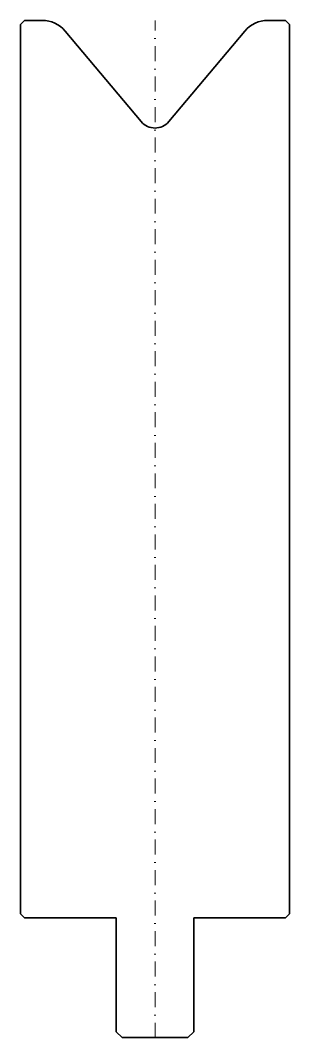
# Model space of a CAD drawing. Header units: millimetres. Extents: x -22 to 22, y -170 to 0.
import ezdxf

# ---------------------------------------------------------------- set-up
doc = ezdxf.new("R2010")
doc.units = ezdxf.units.MM
doc.header["$LTSCALE"] = 5
doc.linetypes.add('AUSGEZOGEN', pattern=[0])
doc.linetypes.add('DASHDOT', pattern=[1, 0.5, -0.25, 0, -0.25])
doc.layers.add('2', color=7, linetype='Continuous')

msp = doc.modelspace()

# ---------------------------------------------------------------- linework, layer by layer
at = {"layer": '2', "color": 7, "linetype": 'AUSGEZOGEN', "lineweight": 35}
for p, q in [((-21.8, 0), (-22.5, -0.7)), ((-18.83, 0), (-21.8, 0)), ((21.8, 0), (18.83, 0)), ((22.5, -0.7), (21.8, 0)), ((-22.5, -0.7), (-22.5, -149.3)), ((22.5, -149.3), (22.5, -0.7)), ((-2.3, -16.92), (-15, -1.79)), ((15, -1.79), (2.3, -16.92)), ((-22.5, -149.3), (-21.8, -150)), ((21.8, -150), (22.5, -149.3)), ((-21.8, -150), (-6.5, -150)), ((-6.5, -150), (-6.5, -169)), ((6.5, -169), (6.5, -150)), ((6.5, -150), (21.8, -150)), ((-6.5, -169), (-5.5, -170)), ((-5.5, -170), (5.5, -170)), ((5.5, -170), (6.5, -169))]:
    msp.add_line(p, q, dxfattribs=at)
at = {"layer": '2', "color": 7, "linetype": 'DASHDOT', "lineweight": 18}
msp.add_line((0, -170), (0, 0), dxfattribs=at)
at = {"layer": '2', "color": 7, "linetype": 'AUSGEZOGEN', "lineweight": 35}
for centre, radius, start, end in [((-18.83, -5), 5, 40, 90), ((18.83, -5), 5, 90, 140), ((0, -15), 3, 220, 320)]:
    msp.add_arc(centre, radius, start, end, dxfattribs=at)

doc.saveas('drawing.dxf')
